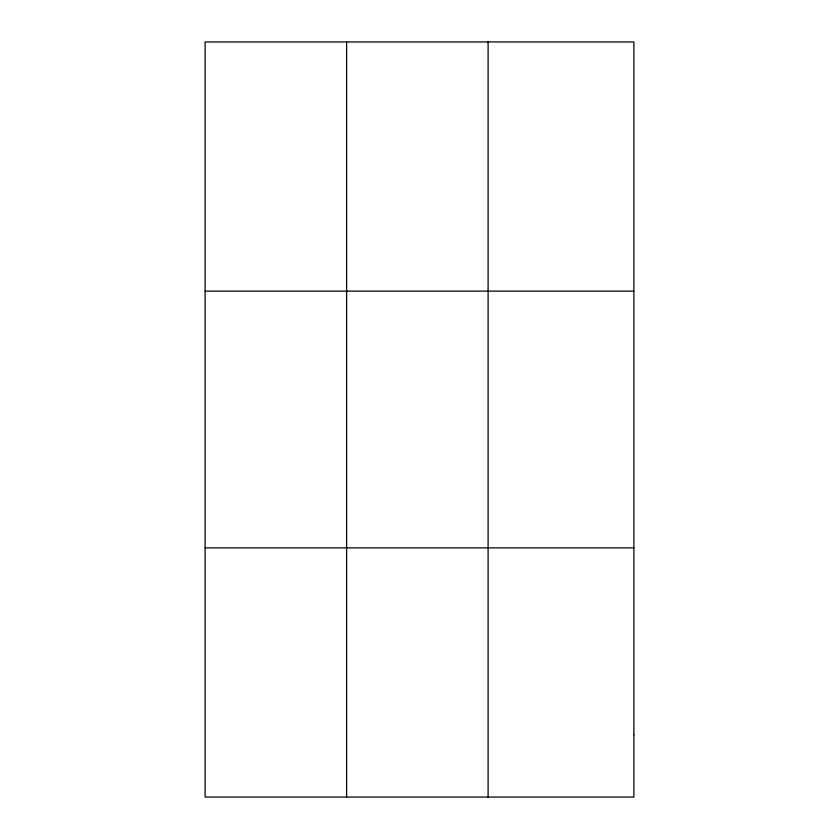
<?xml version="1.0" encoding="UTF-8"?>
<svg xmlns="http://www.w3.org/2000/svg" width="839" height="839" viewBox="0 0 839 839"><rect width="100%" height="100%" fill="white"/><g stroke="black" fill="none" stroke-linecap="round" stroke-linejoin="round"><path stroke-width="1.26" d="M346.612 41.95L346.612 797.05M488.099 41.95L488.099 797.05M205.125 291.133L633.875 291.133M205.125 547.867L633.875 547.867M633.875 734.754L633.875 797.05L205.125 797.05L205.125 41.95L633.875 41.95L633.875 734.754"/></g></svg>
